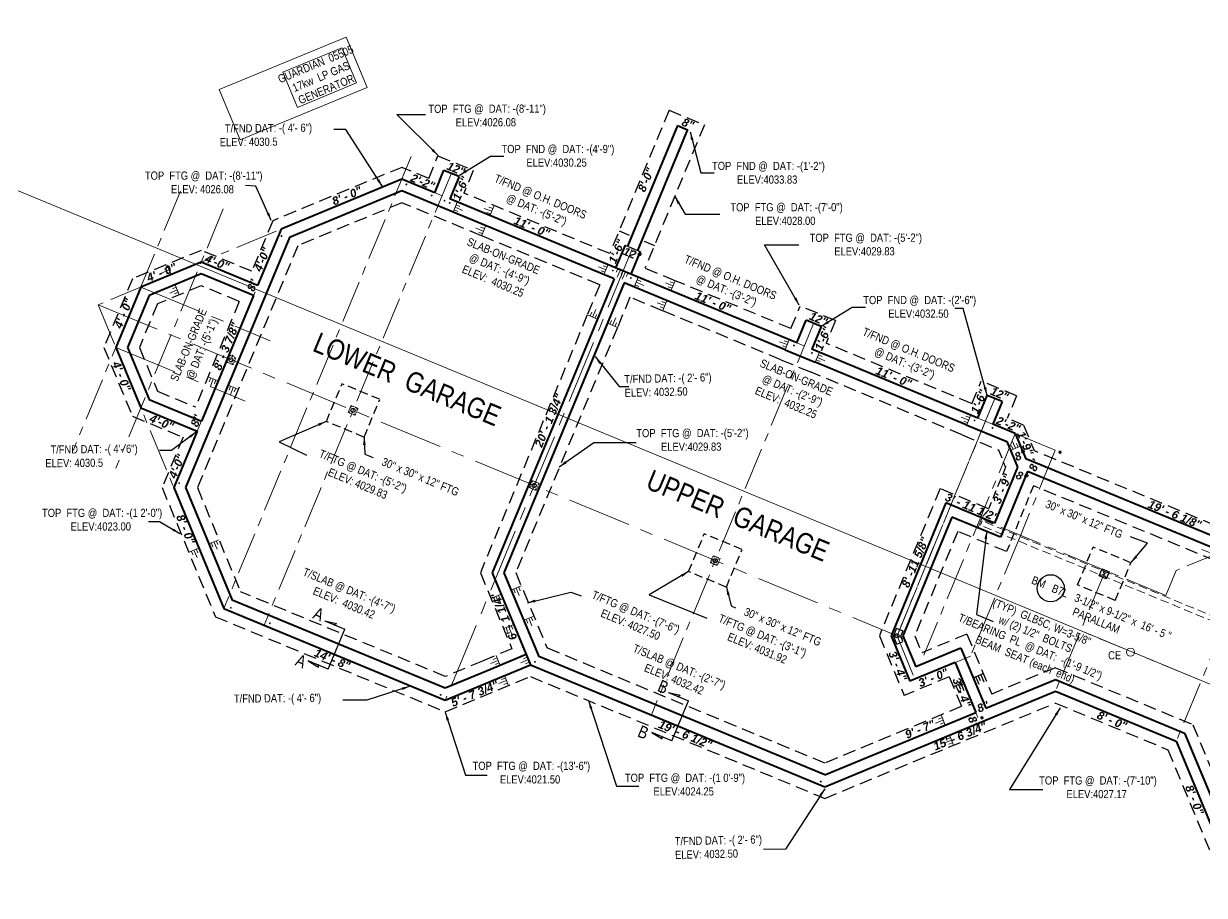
# Model space of a CAD drawing. Header units: inches. Extents: x 2775 to 14720, y 2918 to 7295.
# Drawn here: x 11836 to 12703, y 3776 to 4416 of the extents above; entities that cross this region are included whole.
import ezdxf

# ---------------------------------------------------------------- set-up
doc = ezdxf.new("R2010")
doc.units = ezdxf.units.IN
doc.header["$LTSCALE"] = 0.5
doc.header["$MEASUREMENT"] = 0
doc.header["$PDMODE"] = 1
doc.linetypes.add('CENTER', pattern=[2, 1.25, -0.25, 0.25, -0.25])
doc.linetypes.add('HIDDEN', pattern=[0.375, 0.25, -0.125])
doc.layers.get('Defpoints').update_dxf_attribs({"linetype": 'CONTINUOUS'})
for name, color, linetype, lineweight in [('BEAMS TEXT', 3, 'CONTINUOUS', 20), ('CONCRETE', 7, 'CONTINUOUS', 30), ('ELEC', 6, 'CONTINUOUS', 20), ('FLOOR BEAMS', 3, 'HIDDEN', 20), ('FOOTING', 7, 'HIDDEN', 30), ('FOOTING TEXT', 7, 'CONTINUOUS', 9), ('FOUNDATION', 7, 'CONTINUOUS', 40), ('FOUNDATION TEXT', 7, 'CONTINUOUS', 9), ('GRID', 1, 'CENTER', 20), ('LAYOUT', 6, 'CONTINUOUS', 9), ('WALL FRAMING', 7, 'CONTINUOUS', 30)]:
    doc.layers.add(name, color=color, linetype=linetype, lineweight=lineweight)
for name, color, linetype in [('ELECTRICAL', 1, 'CONTINUOUS'), ('FL FRAMING STEEL', 7, 'CONTINUOUS'), ('HVAC', 7, 'CONTINUOUS'), ('LLTEXT', 7, 'CONTINUOUS'), ('STEEL', 5, 'CONTINUOUS')]:
    doc.layers.add(name, color=color, linetype=linetype)
doc.styles.add('ARCHENT', font='technical.ttf', dxfattribs={"height": 2})
doc.styles.add('ARCHENTLTD', font='technical.ttf', dxfattribs={"height": 6})
doc.styles.add('BEI', font='romans.shx', dxfattribs={"width": 0.75})
doc.dimstyles.new('ARCHENT', dxfattribs={"dimtxt": 6, "dimasz": 6, "dimexe": 9, "dimexo": 3, "dimgap": 1, "dimtad": 0, "dimtoh": 1, "dimdec": 3, "dimzin": 0, "dimdsep": 46, "dimlunit": 4, "dimtxsty": 'ARCHENTLTD', "dimcen": 6, "dimaunit": 1, "dimadec": 0, "dimazin": 0, "dimtfac": 1, "dimtdec": 3, "dimtofl": 0, "dimtmove": 0, "dimatfit": 3, "dimfxl": 1, "dimfrac": 2, "dimtolj": 1, "dimtzin": 0, "dimarcsym": 0})
doc.dimstyles.new('ARCHENTLTD', dxfattribs={"dimtxt": 12, "dimasz": 6, "dimexe": 9, "dimexo": 3, "dimgap": 1, "dimtad": 0, "dimdec": 4, "dimzin": 1, "dimdsep": 46, "dimlunit": 4, "dimtxsty": 'ARCHENT', "dimcen": 6, "dimaunit": 1, "dimadec": 5, "dimazin": 0, "dimtfac": 1, "dimtdec": 4, "dimtofl": 0, "dimtmove": 0, "dimatfit": 3, "dimfxl": 1, "dimfrac": 2, "dimtolj": 1, "dimtzin": 0, "dimarcsym": 0})
doc.dimstyles.get("Standard").update_dxf_attribs({"dimscale": 50, "dimtxt": 0.18, "dimasz": 0.18, "dimexe": 0.18, "dimexo": 0.0625, "dimgap": 0.09, "dimtad": 0, "dimtoh": 1, "dimzin": 0, "dimdsep": 46, "dimtxsty": 'BEI', "dimcen": 0.09, "dimclrd": 256, "dimclre": 256, "dimclrt": 256, "dimadec": 1, "dimazin": 0, "dimtfac": 1, "dimtofl": 0, "dimtmove": 0, "dimatfit": 3, "dimfxl": 1, "dimtolj": 1, "dimtzin": 0, "dimlwd": -1, "dimlwe": -1, "dimarcsym": 0})

# ---------------------------------------------------------------- blocks, each defined once
blk = doc.blocks.new('*D34')
at = {"layer": 'Defpoints', "color": 0, "ltscale": 150, "transparency": 16777216}
for p in [(11336.37, 4496.83, -44590.32), (14529.7, 4138.22, -44590.32), (13445.87, 3646.64), (14529.7, 3176.79, -44590.32), (12016.73, 3096.26, -44590.32)]:
    blk.add_point(p, dxfattribs=at)
at = {"layer": 'LAYOUT', "ltscale": 150, "transparency": 16777216}
for start, end in [(9.28358, 15.90248), (344.15887, 350.77777)]:
    blk.add_arc((13368.56, 3656.77), 77.96, start, end, dxfattribs=at)
for points in [[(13442.13, 3677.64), (13444.96, 3678.63), (13440.58, 3686.63)], [(13444.98, 3635), (13442.15, 3635.98), (13440.61, 3626.99)]]:
    blk.add_solid(points, dxfattribs=at)
at = {"layer": 'LAYOUT', "color": 6, "ltscale": 150, "transparency": 16777216, "insert": (13446.53, 3656.82), "char_height": 6.25, "attachment_point": 5, "rotation": 270.03067, "style": 'BEI'}
blk.add_mtext('\\A1;45.0°', dxfattribs=at)
blk = doc.blocks.new('*D35')
at = {"layer": 'Defpoints', "color": 0, "ltscale": 150, "transparency": 16777216}
for p in [(13368.61, 4764.11, -44590.32), (14529.96, 4138.32, -44590.32), (13423.73, 3711.84), (12016.99, 3096.37, -44590.32), (13368.91, 2918.09, -44590.32)]:
    blk.add_point(p, dxfattribs=at)
at = {"layer": 'LAYOUT', "ltscale": 150, "transparency": 16777216}
for start, end in [(65.46387, 83.37048), (29.15928, 47.06589)]:
    blk.add_arc((13368.79, 3656.87), 77.72, start, end, dxfattribs=at)
for points in [[(13377.68, 3732.57), (13377.85, 3735.56), (13368.78, 3734.58)], [(13438.01, 3695.39), (13435.31, 3694.08), (13440.58, 3686.63)]]:
    blk.add_solid(points, dxfattribs=at)
at = {"layer": 'LAYOUT', "color": 6, "lineweight": 9, "ltscale": 150, "transparency": 16777216, "insert": (13411.95, 3721.5), "char_height": 6.25, "attachment_point": 5, "rotation": 326.26488, "style": 'BEI'}
blk.add_mtext('\\A1;67.5°', dxfattribs=at)
blk = doc.blocks.new('*D36')
at = {"layer": 'Defpoints', "color": 0, "ltscale": 150, "transparency": 16777216}
for p in [(13368.23, 4764.11, -44590.32), (12207.01, 4138.09, -44590.32), (13338.54, 3728.67), (14720.19, 3096.64, -44590.32), (13368.3, 2918.09, -44590.32)]:
    blk.add_point(p, dxfattribs=at)
at = {"layer": 'LAYOUT', "ltscale": 150, "transparency": 16777216}
for start, end in [(96.64098, 114.54758), (132.94557, 150.85217)]:
    blk.add_arc((13368.28, 3656.87), 77.72, start, end, dxfattribs=at)
for points in [[(13359.2, 3735.56), (13359.37, 3732.57), (13368.27, 3734.58)], [(13301.75, 3694.07), (13299.05, 3695.37), (13296.48, 3686.62)]]:
    blk.add_solid(points, dxfattribs=at)
at = {"layer": 'LAYOUT', "color": 6, "lineweight": 9, "ltscale": 150, "transparency": 16777216, "insert": (13325.1, 3721.49), "char_height": 6.25, "attachment_point": 5, "rotation": 33.74658, "style": 'BEI'}
blk.add_mtext('\\A1;67.5°', dxfattribs=at)

msp = doc.modelspace()

# ---------------------------------------------------------------- hatches: boundary and pattern name
at = {"layer": 'STEEL', "linetype": 'Continuous', "lineweight": 20, "ltscale": 15}
h = msp.add_hatch(color=256, dxfattribs=at)
h.paths.add_polyline_path([(11986.44, 4171.824, 0.0846478), (11986.412, 4171.701), (11987.066, 4171.431, 0.0846478), (11987.133, 4171.537, 1)])
h.paths.add_polyline_path([(11987.066, 4171.431), (11986.412, 4171.701, 0.3013559), (11986.622, 4171.344), (11986.665, 4171.326, 0.3013559)])
h = msp.add_hatch(color=256, dxfattribs=at)
h.paths.add_polyline_path([(11984.91, 4168.13, -0.0846478), (11984.977, 4168.237), (11985.631, 4167.966, -0.0846478), (11985.603, 4167.843, -1)])
h.paths.add_polyline_path([(11985.631, 4167.966), (11984.977, 4168.237, -0.3013559), (11985.378, 4168.341), (11985.421, 4168.323, -0.3013559)])
h = msp.add_hatch(color=256, dxfattribs=at)
h.paths.add_polyline_path([(11989.274, 4166.322, 0.0846478), (11989.302, 4166.445), (11988.649, 4166.716, 0.0846478), (11988.581, 4166.609, 1)])
h.paths.add_polyline_path([(11988.649, 4166.716), (11989.302, 4166.445, 0.3013559), (11989.093, 4166.803), (11989.05, 4166.821, 0.3013559)])
h = msp.add_hatch(color=256, dxfattribs=at)
h.paths.add_polyline_path([(11990.805, 4170.017, -0.0846478), (11990.737, 4169.91), (11990.084, 4170.181, -0.0846478), (11990.112, 4170.304, -1)])
h.paths.add_polyline_path([(11990.084, 4170.181), (11990.737, 4169.91, -0.3013559), (11990.336, 4169.805), (11990.293, 4169.823, -0.3013559)])
h = msp.add_hatch(color=256, dxfattribs=at)
h.paths.add_polyline_path([(12074.575, 4130.941, -0.0846478), (12074.642, 4131.048), (12075.296, 4130.777, -0.0846478), (12075.268, 4130.654, -1)])
h.paths.add_polyline_path([(12075.296, 4130.777), (12074.642, 4131.048, -0.3013559), (12075.044, 4131.153), (12075.087, 4131.135, -0.3013559)])
h = msp.add_hatch(color=256, dxfattribs=at)
h.paths.add_polyline_path([(12076.106, 4134.636, 0.0846478), (12076.078, 4134.513), (12076.731, 4134.242, 0.0846478), (12076.798, 4134.349, 1)])
h.paths.add_polyline_path([(12076.731, 4134.242), (12076.078, 4134.513, 0.3013559), (12076.287, 4134.155), (12076.33, 4134.137, 0.3013559)])
h = msp.add_hatch(color=256, dxfattribs=at)
h.paths.add_polyline_path([(12078.939, 4129.134, 0.0846478), (12078.967, 4129.257), (12078.314, 4129.527, 0.0846478), (12078.247, 4129.421, 1)])
h.paths.add_polyline_path([(12078.314, 4129.527), (12078.967, 4129.257, 0.3013559), (12078.758, 4129.614), (12078.715, 4129.632, 0.3013559)])
h = msp.add_hatch(color=256, dxfattribs=at)
h.paths.add_polyline_path([(12080.47, 4132.828, -0.0846478), (12080.402, 4132.721), (12079.749, 4132.992, -0.0846478), (12079.777, 4133.115, -1)])
h.paths.add_polyline_path([(12079.749, 4132.992), (12080.402, 4132.721, -0.3013559), (12080.001, 4132.617), (12079.958, 4132.635, -0.3013559)])
h = msp.add_hatch(color=256, dxfattribs=at)
h.paths.add_polyline_path([(12207.575, 4075.799, -0.0846478), (12207.642, 4075.905), (12208.296, 4075.634, -0.0846478), (12208.268, 4075.512, -1)])
h.paths.add_polyline_path([(12208.296, 4075.634), (12207.642, 4075.905, -0.3013559), (12208.043, 4076.01), (12208.086, 4075.992, -0.3013559)])
h = msp.add_hatch(color=256, dxfattribs=at)
h.paths.add_polyline_path([(12209.105, 4079.493, 0.0846478), (12209.077, 4079.37), (12209.731, 4079.099, 0.0846478), (12209.798, 4079.206, 1)])
h.paths.add_polyline_path([(12209.731, 4079.099), (12209.077, 4079.37, 0.3013559), (12209.287, 4079.012), (12209.33, 4078.995, 0.3013559)])
h = msp.add_hatch(color=256, dxfattribs=at)
h.paths.add_polyline_path([(12213.469, 4077.685, -0.0846478), (12213.402, 4077.578), (12212.748, 4077.849, -0.0846478), (12212.776, 4077.972, -1)])
h.paths.add_polyline_path([(12212.748, 4077.849), (12213.402, 4077.578, -0.3013559), (12213.001, 4077.474), (12212.958, 4077.492, -0.3013559)])
h = msp.add_hatch(color=256, dxfattribs=at)
h.paths.add_polyline_path([(12211.939, 4073.991, 0.0846478), (12211.967, 4074.114), (12211.313, 4074.385, 0.0846478), (12211.246, 4074.278, 1)])
h.paths.add_polyline_path([(12211.313, 4074.385), (12211.967, 4074.114, 0.3013559), (12211.757, 4074.471), (12211.714, 4074.489, 0.3013559)])
h = msp.add_hatch(color=256, dxfattribs=at)
h.paths.add_polyline_path([(12342.114, 4024.308, 0.0846478), (12342.086, 4024.185), (12342.74, 4023.914, 0.0846478), (12342.807, 4024.021, 1)])
h.paths.add_polyline_path([(12342.74, 4023.914), (12342.086, 4024.185, 0.3013559), (12342.296, 4023.828), (12342.339, 4023.81, 0.3013559)])
h = msp.add_hatch(color=256, dxfattribs=at)
h.paths.add_polyline_path([(12340.584, 4020.614, -0.0846478), (12340.651, 4020.721), (12341.305, 4020.45, -0.0846478), (12341.277, 4020.327, -1)])
h.paths.add_polyline_path([(12341.305, 4020.45), (12340.651, 4020.721, -0.3013559), (12341.052, 4020.825), (12341.095, 4020.807, -0.3013559)])
h = msp.add_hatch(color=256, dxfattribs=at)
h.paths.add_polyline_path([(12344.948, 4018.806, 0.0846478), (12344.976, 4018.929), (12344.322, 4019.2, 0.0846478), (12344.255, 4019.093, 1)])
h.paths.add_polyline_path([(12344.322, 4019.2), (12344.976, 4018.929, 0.3013559), (12344.767, 4019.287), (12344.723, 4019.305, 0.3013559)])
h = msp.add_hatch(color=256, dxfattribs=at)
h.paths.add_polyline_path([(12346.478, 4022.5, -0.0846478), (12346.411, 4022.394), (12345.758, 4022.665, -0.0846478), (12345.785, 4022.787, -1)])
h.paths.add_polyline_path([(12345.758, 4022.665), (12346.411, 4022.394, -0.3013559), (12346.01, 4022.289), (12345.967, 4022.307, -0.3013559)])
at = {"layer": 'WALL FRAMING', "lineweight": 9, "ltscale": 150}
for points in [[(12117.002, 4297.945, 1), (12116.377, 4297.945, 1)], [(12135.576, 4289.818, 1), (12134.951, 4289.818, 1)], [(12144.94, 4285.994, 1), (12144.315, 4285.994, 1)], [(12148.791, 4284.34, 1), (12148.166, 4284.34, 1)], [(12025.323, 4259.999, 1), (12024.698, 4259.999, 1)], [(12268.596, 4234.684, 1), (12267.971, 4234.684, 1)], [(12281.818, 4229.199, 1), (12281.193, 4229.199, 1)], [(11988.922, 4171.899, 1), (11989.155, 4172.479, 1)], [(12401.631, 4179.538, 1), (12401.006, 4179.538, 1)], [(12414.846, 4174.061, 1), (12414.221, 4174.061, 1)], [(12534.294, 4124.494, 1), (12533.669, 4124.494, 1)], [(12547.509, 4119.016, 1), (12546.884, 4119.016, 1)], [(12597.091, 4101.185, 1), (12596.466, 4101.185, 1)], [(11950.092, 4078.487, 1), (11949.467, 4078.487, 1)], [(11988.046, 3986.812, 1), (11987.421, 3986.812, 1)], [(12016.671, 3975.463, 1), (12016.046, 3975.463, 1)], [(12211.411, 3947.132, 1), (12210.786, 3947.132, 1)], [(12142.151, 3922.935, 1), (12141.526, 3922.935, 1)], [(12539.343, 3906.371, 1), (12539.585, 3905.795, 1)], [(12421.275, 3859.14, 1), (12420.65, 3859.14, 1)], [(12421.275, 3859.14, 1), (12420.65, 3859.14, 1)], [(12421.307, 3859.185, 1), (12420.682, 3859.185, 1)], [(12421.307, 3859.14, 1), (12420.682, 3859.14, 1)]]:
    msp.add_hatch(color=256, dxfattribs=at).paths.add_polyline_path(points)

# ---------------------------------------------------------------- linework, layer by layer
at = {"layer": 'BEAMS TEXT', "linetype": 'Continuous', "lineweight": 30, "ltscale": 75}
msp.add_circle((12589.918, 4001.181), 10, dxfattribs=at)
at = {"layer": 'CONCRETE', "ltscale": 1.5}
msp.add_line((12277.26, 4253.304), (12288.345, 4248.71), dxfattribs=at)
at = {"layer": 'ELEC', "color": 3, "linetype": 'Continuous', "ltscale": 7.5}
msp.add_circle((12648.513, 3954.224), 3, dxfattribs=at)
at = {"layer": 'FLOOR BEAMS', "ltscale": 50}
for p, q in [((12539.601, 4050.744), (12538.248, 4047.493)), ((12721.052, 3975.765), (12539.601, 4050.744)), ((12719.705, 3972.512), (12538.248, 4047.493))]:
    msp.add_line(p, q, dxfattribs=at)
at = {"layer": 'FOOTING', "ltscale": 75}
for p, q in [((12309.691, 4352.44), (12266.046, 4247.144)), ((12335.569, 4341.746), (12291.909, 4236.414)), ((12133.106, 4302.297), (12139.856, 4318.916)), ((12139.899, 4318.934), (12165.789, 4308.293)), ((12113.35, 4310.493), (12018.505, 4271.236)), ((12133.106, 4302.297), (12113.352, 4310.492)), ((12165.774, 4308.231), (12158.93, 4291.583)), ((12113.345, 4284.517), (12036.866, 4252.862)), ((12171.915, 4260.239), (12113.343, 4284.517)), ((12266.046, 4247.144), (12158.93, 4291.583)), ((12018.503, 4271.235), (12003.119, 4234.123)), ((12258.724, 4224.256), (12171.915, 4260.239)), ((12272.901, 4263.744), (12280.322, 4260.694)), ((11965.963, 4249.513), (11915.496, 4228.609)), ((12036.868, 4252.863), (11963.197, 4075.141)), ((12003.119, 4234.123), (11965.965, 4249.513)), ((12291.421, 4256.131), (12298.799, 4253.098)), ((12314.077, 4227.217), (12291.909, 4236.414)), ((11915.494, 4228.607), (11894.59, 4178.14)), ((11965.965, 4223.536), (11933.862, 4210.239)), ((11993.929, 4211.952), (11965.963, 4223.536)), ((12258.724, 4224.256), (12249.536, 4202.09)), ((12399.056, 4191.962), (12314.077, 4227.217)), ((12280.895, 4215.067), (12271.705, 4192.896)), ((12304.909, 4205.113), (12280.895, 4215.067)), ((11933.864, 4210.241), (11920.567, 4178.138)), ((11993.929, 4211.952), (11961.808, 4134.464)), ((12399.056, 4191.962), (12405.957, 4208.611)), ((12431.813, 4197.859), (12405.951, 4208.589)), ((12249.536, 4202.09), (12171.019, 4012.664)), ((12391.75, 4169.117), (12304.909, 4205.113)), ((12431.813, 4197.864), (12424.919, 4181.232)), ((12271.705, 4192.896), (12197.006, 4012.679)), ((12531.674, 4136.942), (12424.919, 4181.232)), ((11894.59, 4178.138), (11915.495, 4127.67)), ((11920.567, 4178.14), (11933.864, 4146.038)), ((12391.75, 4169.117), (12413.924, 4159.926)), ((12524.778, 4113.977), (12413.924, 4159.926)), ((11933.862, 4146.039), (11961.808, 4134.464)), ((12532.079, 4136.774), (12538.831, 4153.396)), ((12564.829, 4142.674), (12538.909, 4153.428)), ((12564.815, 4142.709), (12557.962, 4126.036)), ((11915.496, 4127.67), (11952.617, 4112.293)), ((12569.987, 4121.047), (12557.962, 4126.036)), ((12569.987, 4121.047), (12577.727, 4102.341)), ((11952.617, 4112.293), (11937.22, 4075.151)), ((12524.777, 4113.977), (12551.528, 4102.885)), ((12788.791, 4015.187), (12577.727, 4102.341)), ((12788.808, 3989.214), (12577.217, 4076.586)), ((11937.22, 4075.148), (11976.478, 3980.306)), ((11963.197, 4075.144), (11994.849, 3998.676)), ((12508.609, 4074.406), (12464.059, 3966.256)), ((12544.297, 4059.609), (12508.609, 4074.406)), ((12521.638, 4043.022), (12490.029, 3966.29)), ((12557.487, 4028.158), (12521.638, 4043.022)), ((12171.019, 4012.664), (12194.233, 3956.766)), ((12197.006, 4012.679), (12220.055, 3957.295)), ((12145.205, 3936.354), (11994.848, 3998.677)), ((11976.48, 3980.304), (12145.197, 3910.377)), ((12464.059, 3966.257), (12482.215, 3922.512)), ((12490.029, 3966.29), (12495.189, 3953.86)), ((12528.345, 3967.59), (12495.189, 3953.86)), ((12528.348, 3967.589), (12546.589, 3923.503)), ((12194.233, 3956.766), (12172.574, 3947.752)), ((12423.992, 3872.757), (12220.055, 3957.295)), ((12172.574, 3947.752), (12145.186, 3936.354)), ((12532.99, 3935.283), (12540.322, 3938.486)), ((12538.516, 3937.629), (12540.864, 3932.408)), ((12593.372, 3942.868), (12546.589, 3923.503)), ((12593.372, 3942.868), (12694.384, 3900.981)), ((12145.215, 3910.377), (12207.775, 3936.407)), ((12207.757, 3936.407), (12423.985, 3846.78)), ((12515.37, 3936.241), (12482.215, 3922.512)), ((12515.363, 3936.244), (12524.52, 3914.086)), ((12518.387, 3928.91), (12525.719, 3932.112)), ((12520.265, 3929.615), (12522.572, 3924.376)), ((12522.096, 3930.421), (12523.596, 3927.013)), ((12523.926, 3931.227), (12526.233, 3925.989)), ((12534.868, 3935.988), (12537.216, 3930.768)), ((12536.692, 3936.808), (12538.219, 3933.412)), ((12423.985, 3846.78), (12593.402, 3916.874)), ((12524.175, 3914.225), (12423.992, 3872.757)), ((12593.402, 3916.874), (12676.017, 3882.616)), ((12694.384, 3900.981), (12731.111, 3812.381)), ((12676.017, 3882.616), (12712.746, 3794.01))]:
    msp.add_line(p, q, dxfattribs=at)
at = {"layer": 'FOOTING', "lineweight": 9, "ltscale": 75}
for p, q in [((12151.675, 4279.297), (12154.423, 4278.093)), ((12152.477, 4281.129), (12157.973, 4278.721)), ((12153.28, 4282.961), (12156.028, 4281.757)), ((12179.391, 4278.268), (12173.765, 4280.352)), ((12178.697, 4276.392), (12175.883, 4277.434)), ((12180.086, 4280.143), (12177.273, 4281.185)), ((12180.924, 4281.962), (12177.858, 4274.573)), ((12174.856, 4267.329), (12171.791, 4259.94)), ((12173.324, 4263.634), (12167.697, 4265.718)), ((12172.629, 4261.759), (12169.816, 4262.801)), ((12174.018, 4265.51), (12171.205, 4266.552)), ((11942.326, 4235.216), (11936.874, 4232.711)), ((11941.491, 4237.034), (11938.765, 4235.781)), ((11943.161, 4233.399), (11940.435, 4232.146)), ((11940.797, 4238.913), (11943.855, 4231.52)), ((12263.296, 4235.293), (12257.67, 4237.377)), ((12262.601, 4233.418), (12259.788, 4234.46)), ((12263.991, 4237.168), (12261.178, 4238.211)), ((12272.133, 4236.088), (12270.879, 4233.363)), ((12273.95, 4235.252), (12271.442, 4229.801)), ((12275.767, 4234.416), (12274.513, 4231.691)), ((12277.645, 4233.713), (12275.137, 4228.262)), ((12279.462, 4232.877), (12278.208, 4230.152)), ((11946.854, 4224.274), (11949.912, 4216.882)), ((12284.742, 4224.258), (12287.49, 4223.054)), ((12285.544, 4226.09), (12291.04, 4223.683)), ((12286.347, 4227.922), (12289.095, 4226.718)), ((12312.547, 4223.531), (12306.921, 4225.615)), ((12313.242, 4225.406), (12310.429, 4226.448)), ((12314.08, 4227.225), (12311.014, 4219.836)), ((11948.383, 4220.578), (11942.931, 4218.073)), ((11947.548, 4222.395), (11944.822, 4221.143)), ((11949.218, 4218.761), (11946.492, 4217.508)), ((12311.852, 4221.655), (12309.039, 4222.697)), ((12306.479, 4208.897), (12300.853, 4210.981)), ((12305.785, 4207.022), (12302.971, 4208.064)), ((12307.174, 4210.773), (12304.361, 4211.815)), ((12308.012, 4212.592), (12304.947, 4205.203)), ((12249.682, 4202.029), (12257.072, 4198.963)), ((12251.56, 4201.333), (12252.816, 4204.058)), ((12253.377, 4200.496), (12255.888, 4205.946)), ((12255.193, 4199.659), (12256.449, 4202.384)), ((12266.192, 4195.26), (12267.447, 4197.984)), ((12268.008, 4194.423), (12270.519, 4199.872)), ((12264.313, 4195.956), (12271.703, 4192.89)), ((12269.825, 4193.586), (12271.08, 4196.31)), ((12396.344, 4180.203), (12390.718, 4182.287)), ((12397.039, 4182.078), (12394.226, 4183.12)), ((12395.649, 4178.327), (12392.836, 4179.37)), ((12419.335, 4172.681), (12422.083, 4171.477)), ((12417.73, 4169.017), (12420.478, 4167.813)), ((12418.533, 4170.849), (12424.028, 4168.442)), ((11971.138, 4156.576), (11978.527, 4153.511)), ((11972.957, 4155.738), (11971.915, 4152.925)), ((11974.833, 4155.044), (11972.749, 4149.417)), ((11976.708, 4154.349), (11975.666, 4151.536)), ((11985.772, 4150.509), (11993.161, 4147.443)), ((11987.591, 4149.671), (11986.549, 4146.857)), ((11989.466, 4148.976), (11987.382, 4143.349)), ((11991.342, 4148.281), (11990.3, 4145.468)), ((12529.72, 4124.761), (12524.094, 4126.845)), ((12529.025, 4122.885), (12526.212, 4123.927)), ((12530.415, 4126.636), (12527.602, 4127.678)), ((12562.3, 4103.242), (12561.048, 4105.968)), ((12564.118, 4104.077), (12561.613, 4109.529)), ((12565.935, 4104.912), (12564.683, 4107.638)), ((11971.486, 4033.786), (11978.879, 4036.844)), ((11973.365, 4034.48), (11974.618, 4031.754)), ((11975.183, 4035.315), (11977.688, 4029.863)), ((11977, 4036.15), (11978.253, 4033.424)), ((11956.848, 4027.729), (11964.241, 4030.787)), ((11958.727, 4028.423), (11959.98, 4025.697)), ((11960.545, 4029.258), (11963.049, 4023.806)), ((11962.362, 4030.093), (11963.615, 4027.367)), ((12706.425, 4027.56), (12700.799, 4029.644)), ((12201.077, 4002.903), (12193.686, 3999.843)), ((12195.528, 4000.621), (12196.655, 3997.841)), ((12197.382, 4001.373), (12199.636, 3995.812)), ((12199.235, 4002.124), (12200.362, 3999.344)), ((12186.278, 3996.78), (12178.886, 3993.72)), ((12180.729, 3994.498), (12181.856, 3991.718)), ((12182.582, 3995.25), (12184.836, 3989.689)), ((12184.436, 3996.001), (12185.563, 3993.221)), ((12210.282, 3980.738), (12202.89, 3977.678)), ((12195.483, 3974.615), (12188.091, 3971.555)), ((12189.933, 3972.334), (12191.06, 3969.553)), ((12191.787, 3973.085), (12194.041, 3967.524)), ((12193.64, 3973.836), (12194.767, 3971.056)), ((12204.733, 3978.457), (12205.86, 3975.676)), ((12206.586, 3979.208), (12208.84, 3973.648)), ((12208.44, 3979.959), (12209.567, 3977.179)), ((12184.061, 3948.218), (12178.501, 3945.964)), ((12183.31, 3950.072), (12180.53, 3948.945)), ((12184.813, 3946.365), (12182.033, 3945.238)), ((12185.591, 3944.523), (12182.532, 3951.914)), ((12206.217, 3948.756), (12200.656, 3946.501)), ((12205.465, 3950.609), (12202.685, 3949.482)), ((12206.968, 3946.902), (12204.188, 3945.775)), ((12190.184, 3933.419), (12184.624, 3931.165)), ((12189.433, 3935.273), (12186.653, 3934.146)), ((12190.936, 3931.566), (12188.156, 3930.439)), ((12191.714, 3929.723), (12188.655, 3937.115)), ((12510.917, 3904.409), (12505.356, 3902.154)), ((12510.165, 3906.262), (12507.385, 3905.135)), ((12512.446, 3900.713), (12509.387, 3908.104)), ((12511.668, 3902.555), (12508.888, 3901.428)), ((12517.04, 3889.609), (12511.479, 3887.355)), ((12516.288, 3891.463), (12513.508, 3890.336)), ((12517.791, 3887.756), (12515.011, 3886.629)), ((12518.569, 3885.913), (12515.51, 3893.305))]:
    msp.add_line(p, q, dxfattribs=at)
at = {"layer": 'FOOTING', "ltscale": 50}
for p, q in [((12057.943, 4123.762), (12069.423, 4151.478)), ((12097.025, 4140.046), (12069.308, 4151.526)), ((12085.659, 4112.282), (12097.14, 4139.998)), ((12085.544, 4112.329), (12057.828, 4123.81)), ((12551.528, 4102.885), (12556.779, 4090.197)), ((12556.779, 4090.197), (12544.277, 4059.56)), ((12577.217, 4076.586), (12557.525, 4028.143)), ((12324.002, 4013.493), (12335.483, 4041.209)), ((12363.084, 4029.776), (12335.368, 4041.257)), ((12351.718, 4002.012), (12363.199, 4029.729)), ((12609.633, 4003.717), (12621.113, 4031.434)), ((12648.83, 4019.953), (12621.113, 4031.434)), ((12637.349, 3992.237), (12648.83, 4019.953)), ((12351.603, 4002.06), (12323.887, 4013.54)), ((12637.349, 3992.237), (12609.633, 4003.717))]:
    msp.add_line(p, q, dxfattribs=at)
at = {"layer": 'FOOTING TEXT', "linetype": 'Continuous', "lineweight": 30, "ltscale": 25}
for p, q in [((12056.768, 3977.362), (12071.553, 3971.24)), ((12056.768, 3977.362), (12065.245, 3975.233)), ((12065.245, 3975.233), (12063.539, 3973.803)), ((12059.311, 3941.671), (12071.553, 3971.24)), ((12059.311, 3941.671), (12044.525, 3947.793)), ((12044.526, 3947.778), (12052.031, 3943.298)), ((12052.031, 3943.298), (12051.834, 3945.515)), ((12309.179, 3924.7), (12323.965, 3918.579)), ((12309.179, 3924.7), (12317.657, 3922.571)), ((12317.657, 3922.571), (12315.951, 3921.142)), ((12311.723, 3889.01), (12323.965, 3918.579)), ((12311.723, 3889.01), (12296.937, 3895.131)), ((12296.938, 3895.117), (12304.443, 3890.637)), ((12304.443, 3890.637), (12304.246, 3892.853))]:
    msp.add_line(p, q, dxfattribs=at)
at = {"layer": 'FOUNDATION', "linetype": 'HIDDEN', "lineweight": 30, "ltscale": 75}
msp.add_line((12309.669, 4352.386), (12335.566, 4341.74), dxfattribs=at)
at = {"layer": 'FOUNDATION', "ltscale": 50}
for p, q in [((12315.868, 4341.226), (12279.109, 4252.544)), ((12137.484, 4291.819), (12113.346, 4301.834)), ((12270.372, 4236.688), (12148.499, 4287.25)), ((12277.26, 4253.304), (12270.372, 4236.688)), ((12403.382, 4181.506), (12270.372, 4236.689)), ((12269.178, 4228.583), (12179.68, 4012.667)), ((12421.358, 4193.535), (12410.274, 4198.134)), ((12536.459, 4126.297), (12414.468, 4176.911)), ((12554.374, 4138.351), (12543.232, 4142.973)), ((12563.861, 4114.927), (12547.531, 4121.702)), ((12565.489, 4090.106), (12548.644, 4049.146)), ((12572.857, 4087.043), (12552.974, 4038.69)), ((12512.954, 4063.949), (12472.716, 3966.267)), ((12517.298, 4053.49), (12481.373, 3966.279)), ((12472.716, 3966.268), (12486.54, 3932.961)), ((12481.373, 3966.28), (12490.865, 3943.411)), ((12524.015, 3957.138), (12490.865, 3943.411)), ((12519.701, 3946.693), (12486.54, 3932.961))]:
    msp.add_line(p, q, dxfattribs=at)
at = {"layer": 'FOUNDATION', "ltscale": 75}
for p, q in [((12323.269, 4338.19), (12286.512, 4249.512)), ((12113.348, 4301.835), (12024.625, 4265.111)), ((12113.346, 4293.176), (12030.746, 4258.987)), ((12150.932, 4277.596), (12113.346, 4293.176)), ((12269.178, 4228.583), (12150.932, 4277.596)), ((12030.746, 4258.987), (11954.538, 4075.145)), ((12024.625, 4265.111), (12007.447, 4223.671)), ((12288.358, 4248.741), (12281.456, 4232.09)), ((12276.568, 4225.52), (12188.343, 4012.673)), ((12394.814, 4176.507), (12276.568, 4225.52)), ((12004.383, 4216.281), (11966.135, 4124.012)), ((12394.814, 4176.507), (12416.987, 4167.316)), ((12527.841, 4121.367), (12416.987, 4167.316)), ((12527.841, 4121.367), (12557.653, 4109.006)), ((11963.072, 4116.622), (11945.879, 4075.147)), ((12563.861, 4114.927), (12571.604, 4096.216)), ((12557.653, 4109.006), (12565.482, 4090.087)), ((12788.797, 4006.529), (12571.623, 4096.207)), ((12788.802, 3997.871), (12572.856, 4087.042)), ((11945.879, 4075.147), (11982.603, 3986.426)), ((11954.538, 4075.145), (11988.724, 3992.555)), ((12548.62, 4049.156), (12512.952, 4063.945)), ((12552.944, 4038.703), (12517.295, 4053.484)), ((12179.68, 4012.667), (12204.687, 3952.451)), ((12188.343, 4012.673), (12213.942, 3951.163)), ((12145.202, 3927.695), (11988.724, 3992.555)), ((11982.603, 3986.426), (12145.2, 3919.036)), ((12524.015, 3957.138), (12542.275, 3913.006)), ((12204.687, 3952.451), (12175.648, 3940.366)), ((12424.118, 3864.045), (12213.942, 3951.163)), ((12145.2, 3919.036), (12207.752, 3945.07)), ((12175.648, 3940.366), (12145.202, 3927.695)), ((12207.758, 3945.072), (12424.119, 3855.386)), ((12542.275, 3913.006), (12593.406, 3934.193)), ((12593.406, 3934.193), (12688.262, 3894.86)), ((12424.119, 3855.386), (12593.405, 3925.533)), ((12593.405, 3925.533), (12682.107, 3888.819)), ((12424.118, 3864.045), (12534.887, 3909.945)), ((12688.262, 3894.86), (12724.989, 3806.258)), ((12682.107, 3888.819), (12718.868, 3800.133))]:
    msp.add_line(p, q, dxfattribs=at)
at = {"layer": 'FOUNDATION', "ltscale": 1.5}
for p, q in [((12315.852, 4341.188), (12323.254, 4338.151)), ((12137.484, 4291.818), (12144.257, 4308.493)), ((12144.257, 4308.493), (12155.348, 4303.935)), ((12155.333, 4303.873), (12148.499, 4287.25)), ((12403.382, 4181.506), (12410.284, 4198.157)), ((12421.359, 4193.537), (12414.466, 4176.907)), ((12536.458, 4126.296), (12543.232, 4142.973)), ((12554.374, 4138.351), (12547.531, 4121.702)), ((12204.687, 3952.451), (12207.758, 3945.072))]:
    msp.add_line(p, q, dxfattribs=at)
at = {"layer": 'FOUNDATION', "lineweight": 9, "ltscale": 75}
msp.add_line((12153.995, 4284.987), (12150.932, 4277.596), dxfattribs=at)
at = {"layer": 'FOUNDATION', "ltscale": 25}
for p, q in [((11965.964, 4240.854), (11921.618, 4222.485)), ((12007.447, 4223.671), (11965.964, 4240.854)), ((11965.964, 4232.195), (11927.74, 4216.362)), ((12004.383, 4216.281), (11965.964, 4232.195)), ((11921.618, 4222.485), (11903.249, 4178.139)), ((11927.74, 4216.362), (11911.908, 4178.139)), ((11903.249, 4178.139), (11921.618, 4133.793)), ((11911.908, 4178.139), (11927.74, 4139.916)), ((11927.74, 4139.916), (11966.135, 4124.012)), ((11921.618, 4133.793), (11963.072, 4116.622)), ((12519.701, 3946.693), (12534.887, 3909.945))]:
    msp.add_line(p, q, dxfattribs=at)
at = {"layer": 'FOUNDATION', "lineweight": 20, "ltscale": 75}
for p, q in [((12264.849, 4239.037), (12261.786, 4231.647)), ((12287.023, 4229.847), (12283.959, 4222.456)), ((12397.877, 4183.898), (12394.814, 4176.507)), ((12420.05, 4174.707), (12416.987, 4167.316)), ((12531.309, 4128.59), (12528.245, 4121.2)), ((12567.732, 4105.572), (12560.347, 4102.496))]:
    msp.add_line(p, q, dxfattribs=at)
at = {"layer": 'FOUNDATION', "color": 7, "lineweight": 9, "ltscale": 75}
for p, q in [((12536.612, 4046.087), (12539.278, 4052.559)), ((12545.715, 4049.873), (12539.278, 4052.559)), ((12543.049, 4043.401), (12536.612, 4046.087))]:
    msp.add_line(p, q, dxfattribs=at)
at = {"layer": 'FOUNDATION', "lineweight": 50, "ltscale": 1.5}
for centre in [(12596.778, 4101.185), (12539.464, 3906.083)]:
    msp.add_circle(centre, 0.5, dxfattribs=at)
at = {"layer": 'GRID', "linetype": 'CENTER', "lineweight": 20, "ltscale": 50}
for p, q in [((12120.239, 4318.463), (11982.612, 3986.43)), ((12149.802, 4306.214), (12012.173, 3974.177)), ((11950.855, 4292.992), (11871.876, 4102.45)), ((11982.218, 4279.994), (11903.238, 4089.451)), ((12024.676, 4265.133), (11945.903, 4075.09)), ((12275.936, 4234.441), (12273.83, 4229.36)), ((12415.816, 4195.835), (12296.608, 3908.239)), ((12567.908, 4040.436), (12530.989, 3951.368))]:
    msp.add_line(p, q, dxfattribs=at)
at = {"layer": 'GRID', "ltscale": 50}
for p, q in [((12113.349, 4301.836), (11890.268, 4209.499)), ((12593.287, 4102.719), (12113.348, 4301.835)), ((12298.107, 4225.253), (12287.021, 4229.849)), ((12309.194, 4220.658), (12298.107, 4225.253)), ((11890.268, 4209.499), (11982.604, 3986.427)), ((12593.287, 4102.719), (12563.861, 4114.927)), ((12674.481, 3995.888), (12538.081, 4052.345)), ((12719.067, 4029.562), (12682.096, 4014.259)), ((12630.14, 4014.255), (12593.405, 3925.533)), ((12682.096, 4014.259), (12674.481, 3995.888)), ((12145.201, 3919.037), (11982.6, 3986.435)), ((12718.838, 3977.529), (12682.107, 3888.819)), ((12477.032, 3966.303), (12490.236, 3934.492)), ((12700.536, 3933.328), (12611.835, 3970.057)), ((12530.989, 3951.368), (12489.95, 3934.372)), ((12519.683, 3946.685), (12537.946, 3902.553)), ((12207.763, 3945.074), (12145.201, 3919.037)), ((12424.119, 3855.386), (12207.752, 3945.07)), ((12593.42, 3925.54), (12424.119, 3855.386)), ((12682.107, 3888.819), (12593.405, 3925.533)), ((12682.107, 3888.819), (12718.868, 3800.135))]:
    msp.add_line(p, q, dxfattribs=at)
at = {"layer": 'GRID', "ltscale": 75}
for p, q in [((12282.808, 4251.022), (12145.201, 3919.037)), ((11921.628, 4222.48), (12016.614, 4183.112)), ((11890.268, 4209.499), (12481.709, 3964.365)), ((11903.25, 4178.138), (11998.233, 4138.77)), ((12181.823, 4007.39), (12207.76, 3945.066))]:
    msp.add_line(p, q, dxfattribs=at)
at = {"layer": 'GRID', "linetype": 'CENTER', "lineweight": 9, "ltscale": 50}
for p, q in [((12548.849, 4140.643), (12477.032, 3966.303)), ((12542.03, 4124.09), (12477.032, 3966.303)), ((12563.861, 4114.927), (12496.808, 3952.151)), ((12593.287, 4102.719), (12567.902, 4040.439))]:
    msp.add_line(p, q, dxfattribs=at)
at = {"layer": 'HVAC', "color": 7, "lineweight": 9, "ltscale": 1.5}
for p, q in [((12072.569, 4406.218), (11979.257, 4367.567)), ((12087.876, 4369.263), (12072.569, 4406.218)), ((11979.257, 4367.567), (11994.564, 4330.612)), ((11994.564, 4330.612), (12087.876, 4369.263))]:
    msp.add_line(p, q, dxfattribs=at)
at = {"layer": 'HVAC', "color": 7, "lineweight": 20, "ltscale": 1.5}
for p, q in [((12069.322, 4398.379), (12025.899, 4380.393)), ((12080.037, 4372.51), (12069.322, 4398.379)), ((12025.899, 4380.393), (12036.614, 4354.524)), ((12036.614, 4354.524), (12080.037, 4372.51))]:
    msp.add_line(p, q, dxfattribs=at)
at = {"layer": 'LAYOUT', "color": 6, "ltscale": 150}
msp.add_line((12975.246, 3819.593), (11433.025, 4458.121), dxfattribs=at)
at = {"layer": 'STEEL', "linetype": 'HIDDEN', "lineweight": 20}
for p, q in [((11986.383, 4172.664), (11984.276, 4167.577)), ((11991.438, 4170.57), (11986.383, 4172.664)), ((11984.276, 4167.577), (11989.331, 4165.483)), ((11989.331, 4165.483), (11991.438, 4170.57)), ((12076.048, 4135.475), (12073.942, 4130.388)), ((12073.942, 4130.388), (12078.996, 4128.294)), ((12081.103, 4133.381), (12076.048, 4135.475)), ((12078.996, 4128.294), (12081.103, 4133.381)), ((12209.048, 4080.332), (12206.941, 4075.245)), ((12214.103, 4078.238), (12209.048, 4080.332)), ((12211.996, 4073.152), (12214.103, 4078.238)), ((12206.941, 4075.245), (12211.996, 4073.152)), ((12342.057, 4025.147), (12339.95, 4020.061)), ((12347.112, 4023.054), (12342.057, 4025.147)), ((12339.95, 4020.061), (12345.005, 4017.967)), ((12345.005, 4017.967), (12347.112, 4023.054))]:
    msp.add_line(p, q, dxfattribs=at)
at = {"layer": 'STEEL', "color": 5, "linetype": 'Continuous'}
for p, q in [((12476.692, 3971.893), (12474.354, 3966.313)), ((12476.854, 3960.248), (12474.354, 3966.313)), ((12476.695, 3971.898), (12481.284, 3969.997)), ((12481.284, 3969.997), (12479.73, 3966.26)), ((12481.43, 3962.133), (12479.73, 3966.26)), ((12476.854, 3960.248), (12481.43, 3962.133))]:
    msp.add_line(p, q, dxfattribs=at)
at = {"layer": 'STEEL', "color": 5, "linetype": 'Continuous', "const_width": 0.5}
for points in [[(12478.484, 3969.33, -1), (12478.293, 3969.792, -1)], [(12478.663, 3962.345, -1), (12478.473, 3962.807, -1)]]:
    msp.add_lwpolyline(points, format="xyb", close=True, dxfattribs=at)
at = {"layer": 'STEEL', "lineweight": 30, "ltscale": 75}
for centre in [(11987.812, 4169.069), (12077.477, 4131.88), (12210.541, 4076.737), (12343.486, 4021.553), (12343.55, 4021.553), (12477.032, 3966.303)]:
    msp.add_circle(centre, 1.5, dxfattribs=at)
at = {"layer": 'WALL FRAMING', "color": 6, "lineweight": 9, "ltscale": 75}
for p, q in [((12538.081, 4052.345), (12535.435, 4045.962)), ((12627.702, 4015.412), (12630.679, 4008.226)), ((12632.784, 4013.307), (12625.598, 4010.33))]:
    msp.add_line(p, q, dxfattribs=at)
at = {"layer": 'WALL FRAMING', "color": 6, "ltscale": 75}
msp.add_lwpolyline([(12627.702, 4015.412), (12632.784, 4013.307), (12630.679, 4008.226), (12625.598, 4010.33)], close=True, dxfattribs=at)
at = {"layer": 'WALL FRAMING', "color": 9, "linetype": 'Continuous', "lineweight": 5, "ltscale": 150}
for centre in [(12116.689, 4297.945), (12135.264, 4289.818), (12144.628, 4285.994), (12148.479, 4284.34), (12025.01, 4259.999), (12268.291, 4234.677), (12281.506, 4229.199), (11989.039, 4172.189), (12401.319, 4179.538), (12414.534, 4174.061), (12533.981, 4124.494), (12547.196, 4119.016), (12596.778, 4101.185), (11949.779, 4078.487), (11987.734, 3986.812), (12016.359, 3975.463), (12211.098, 3947.132), (12141.839, 3922.935), (12539.464, 3906.083), (12420.962, 3859.14), (12420.962, 3859.14), (12420.962, 3859.14), (12420.994, 3859.185), (12420.994, 3859.14)]:
    msp.add_circle(centre, 0.312, dxfattribs=at)

# ---------------------------------------------------------------- texts
at = {"layer": 'BEAMS TEXT', "linetype": 'Continuous', "lineweight": 9, "insert": (12621.481, 3972.907), "char_height": 6, "attachment_point": 5, "rotation": 337.6375, "style": 'ARCHENTLTD'}
msp.add_mtext('BM   B7L   3-1/2" x 9-1/2" x  16\' - 5 "\\PPARALLAM \\P\\P  ', dxfattribs=at)
at = {"layer": 'ELECTRICAL', "color": 3, "linetype": 'Continuous', "ltscale": 0.375, "insert": (12632.096, 3954.977), "char_height": 6, "attachment_point": 1, "style": 'ARCHENT'}
msp.add_mtext('CE', dxfattribs=at)
at = {"layer": 'FOOTING TEXT', "ltscale": 50, "char_height": 6, "attachment_point": 5, "rotation": 0.092778, "style": 'ARCHENT'}
for s, insert in [(' TOP  FTG @  DAT: -(8\'-11") \\PELEV:4026.08', (12175.053, 4348.54)), (' TOP  FTG @  DAT: -(7\'-0") \\PELEV:4028.00', (12394.958, 4276.16)), (' TOP  FTG @  DAT: -(5\'-2") \\PELEV:4029.83', (12453.176, 4253.738)), (' TOP  FTG @  DAT: -(5\'-2") \\PELEV:4029.83', (12325.863, 4110.207))]:
    msp.add_mtext(s, dxfattribs=dict(at, insert=insert))
at = {"layer": 'FOOTING TEXT', "ltscale": 50, "char_height": 6, "attachment_point": 5, "style": 'ARCHENT'}
for s, insert in [(' TOP  FTG @  DAT: -(8\'-11") \\PELEV: 4026.08', (11966.867, 4299.379)), (' TOP  FTG @  DAT: -(1 2\'-0") \\PELEV:4023.00', (11892.233, 4051.575)), (' TOP  FTG @  DAT: -(13\'-6") \\PELEV:4021.50', (12207.518, 3865.725)), (' TOP  FTG @  DAT: -(1 0\'-9") \\PELEV:4024.25', (12320.357, 3856.939)), (' TOP  FTG @  DAT: -(7\'-10") \\PELEV:4027.17', (12623.689, 3854.958))]:
    msp.add_mtext(s, dxfattribs=dict(at, insert=insert))
at = {"layer": 'FOUNDATION TEXT', "color": 1, "lineweight": 20, "ltscale": 75, "char_height": 6, "style": 'ARCHENTLTD'}
for s, insert, attachment_point, rotation in [('\\P{\\fTechnical|b0|i0|c0|p2;\\C7;GUARDIAN  05505  \\P17kw  LP GAS \\PGENERATOR}', (12052.011, 4381.714), 5, 22.650835), ('{\\fArial|b1|i1|c0|p34;8"}', (12320.691, 4347.034), 1, 337.28559), ('{\\fArial|b1|i1|c0|p34;12"}', (12148.101, 4314.718), 1, 337.28559), ('{\\fArial|b1|i1|c0|p34;8\'-0"}', (12286.376, 4294.175), 1, 67.28559), ('{\\fArial|b1|i1|c0|p34;1\'-6"}', (12150.366, 4287.901), 1, 67.28559), ('{\\fArial|b1|i1|c0|p34;1\'-6"}', (12264.898, 4241.596), 1, 67.28559), ('{\\fArial|b1|i1|c0|p34;12"}', (12277.591, 4252.175), 1, 337.28559), ('{\\fArial|b1|i1|c0|p34;12"}', (12414.344, 4204.475), 1, 337.28559), ('{\\fArial|b1|i1|c0|p34;1\'-6"}', (12416.332, 4177.557), 1, 67.28559), ('{\\fArial|b1|i1|c0|p34;1\'-6"}', (12530.903, 4131.193), 1, 67.28559), ('{\\fArial|b1|i1|c0|p34;12"}', (12547.331, 4149.302), 1, 337.28559)]:
    msp.add_mtext(s, dxfattribs=dict(at, insert=insert, attachment_point=attachment_point, rotation=rotation))
at = {"layer": 'FOUNDATION TEXT', "char_height": 6, "attachment_point": 1, "style": 'ARCHENT'}
for s, insert, rotation in [('  T/FND DAT: -( 4\'- 6")\\PELEV: 4030.5', (11979.488, 4341.963), 0.5823), ('T/FND DAT: -( 2\'- 6")\\PELEV: 4032.50', (12276.698, 4157.821), 1.301527), ('  T/FND DAT: -( 4\'- 6")\\PELEV: 4030.5', (11851.394, 4106.083), 0.5823), ('  T/FND DAT: -( 4\'- 6")', (11986.154, 3923.071), 0.5823), ('T/FND DAT: -( 2\'- 6")\\PELEV: 4032.50', (12313.721, 3818.316), 1.301527)]:
    msp.add_mtext(s, dxfattribs=dict(at, insert=insert, rotation=rotation))
at = {"layer": 'FOUNDATION TEXT', "ltscale": 50, "char_height": 6, "attachment_point": 5, "style": 'ARCHENT'}
for s, insert in [(' TOP  FND @  DAT: -(4\'-9") \\PELEV:4030.25', (12227.007, 4318.942)), (' TOP  FND @  DAT: -(1\'-2") \\PELEV:4033.83', (12381.662, 4306.481)), (' TOP  FND @  DAT: -(2\'-6") \\PELEV:4032.50', (12492.742, 4207.963))]:
    msp.add_mtext(s, dxfattribs=dict(at, insert=insert))
at = {"layer": 'FOUNDATION TEXT', "color": 1, "lineweight": 20, "ltscale": 75, "char_height": 6, "width": 48.625, "attachment_point": 1, "style": 'ARCHENTLTD'}
for s, insert, rotation in [('{\\fArial|b1|i1|c0|p34;2\'-2"}', (12121.497, 4306.055), 337.650835), ('{\\fArial|b1|i1|c0|p34;8\' - 0"}', (12061.31, 4287.979), 22.650835), ('{\\fArial|b1|i1|c0|p34;11\' - 0"}', (12197.304, 4274.687), 337.650835), ('{\\fArial|b1|i1|c0|p34;4\'-0"}', (12004.527, 4235.604), 67.650835), ('{\\fArial|b1|i1|c0|p34;4\'-0"}', (11970.53, 4246.798), 337.650835), ('{\\fArial|b1|i1|c0|p34;4\' - 0"}', (11925.182, 4231.764), 22.29838), ('{\\fArial|b1|i1|c0|p34;8"}', (11999.231, 4221.023), 67.650835), ('{\\fArial|b1|i1|c0|p34;4\' - 0"}', (11901.913, 4193.711), 68.23039), ('{\\fArial|b1|i1|c0|p34;11\' - 0"}', (12330.298, 4219.511), 337.650835), ('{\\fArial|b1|i1|c0|p34;8\' - 3 7/8"}', (11974.749, 4163.088), 67.650835), ('{\\fArial|b1|i1|c0|p34;4\' - 0"}', (11905.991, 4168.702), 292.29838), ('{\\fArial|b1|i1|c0|p34;11\' - 0"}', (12463.112, 4164.41), 337.650835), ('{\\fArial|b1|i1|c0|p34;20\' - 1 3/4"}', (12210.667, 4106.585), 67.466773), ('{\\fArial|b1|i1|c0|p34;4\'-0"}', (11929.698, 4129.31), 337.650835), ('{\\fArial|b1|i1|c0|p34;8"}', (11957.82, 4121.485), 67.650835), ('{\\fArial|b1|i1|c0|p34;2\'-2"}', (12551.592, 4127.733), 337.650835), ('{\\fArial|b1|i1|c0|p34;1\'-9"}', (12570.548, 4117.257), 292.650835), ('{\\fArial|b1|i1|c0|p34;8"}', (12562.586, 4100.143), 22.28559), ('{\\fArial|b1|i1|c0|p34;4\'-0"}', (11941.799, 4083.601), 67.650835), ('{\\fArial|b1|i1|c0|p34;8"}', (12573.459, 4088.873), 67.28559), ('{\\fArial|b1|i1|c0|p34;3\' - 9"}', (12547.248, 4064.955), 67.28559), ('{\\fArial|b1|i1|c0|p34;8"}', (12566.009, 4087.77), 337.28559), ('{\\fArial|b1|i1|c0|p34;3\' - 11 1/2"}', (12514.045, 4071.457), 337.28559), ('{\\fArial|b1|i1|c0|p34;19\' - 6 1/8"}', (12663.106, 4066.243), 337.28559), ('{\\fArial|b1|i1|c0|p34;8\' - 0"}', (11952.962, 4056.204), 292.650835), ('{\\fArial|b1|i1|c0|p34;8\' -11 5/8"}', (12480.071, 4003.47), 67.28559), ('{\\fArial|b1|i1|c0|p34;6\' - 1 1/4"}', (12192.753, 3962.282), 112.466773), ('{\\fArial|b1|i1|c0|p34;14\' - 8"}', (12050.731, 3957.093), 337.466772), ('{\\fArial|b1|i1|c0|p34;3\' - 4"}', (12476.089, 3955.798), 292.28559), ('{\\fArial|b1|i1|c0|p34;3\' - 0"}', (12491.946, 3934.034), 22.28559), ('{\\fArial|b1|i1|c0|p34;5\' - 7 3/4"}', (12148.689, 3919.486), 22.466772), ('{\\fArial|b1|i1|c0|p34;3\' - 4"}', (12523.117, 3936.35), 292.28559), ('{\\fArial|b1|i1|c0|p34;8"}', (12535.023, 3915.307), 22.28559), ('{\\fArial|b1|i1|c0|p34;19\' - 6 1/2"}', (12303.538, 3904.461), 337.466772), ('{\\fArial|b1|i1|c0|p34;9\' - 7"}', (12482.176, 3896.073), 22.466772), ('{\\fArial|b1|i1|c0|p34;15\' - 6 3/4"}', (12502.982, 3887.44), 22.466772), ('{\\fArial|b1|i1|c0|p34;8"}', (12534.517, 3908.058), 292.28559), ('{\\fArial|b1|i1|c0|p34;8\' - 0"}', (12625.604, 3911.233), 337.28559), ('{\\fArial|b1|i1|c0|p34;8\' - 0"}', (12694.008, 3857.419), 292.28559)]:
    msp.add_mtext(s, dxfattribs=dict(at, insert=insert, rotation=rotation))
at = {"layer": 'FOUNDATION TEXT', "ltscale": 50, "attachment_point": 5, "style": 'ARCHENT'}
for s, insert, char_height, rotation in [('T/FND @ O.H. DOORS\\P @ DAT: -(5\'-2")', (12212.998, 4283.555), 6, 337.5), ('SLAB-ON-GRADE\\P @ DAT: -(4\'-9")\\PELEV:  4030.25', (12184.175, 4236.137), 6, 337.5), ('T/FND @ O.H. DOORS\\P @ DAT: -(3\'-2")', (12352.465, 4224.232), 6, 337.5), ('SLAB-ON-GRADE\\P @ DAT: -(5\'-1")', (11962.14, 4177.751), 6, 67.5), ('LOWER  GARAGE', (12117.251, 4154.738), 15, 337.5), ('T/FND @ O.H. DOORS\\P @ DAT: -(3\'-2")', (12483.383, 4170.92), 6, 337.5), ('SLAB-ON-GRADE\\P @ DAT: -(2\'-9")\\PELEV:  4032.25', (12399.358, 4146.923), 6, 337.5), ('T/FTG @ DAT: -(5\'-2")\\PELEV: 4029.83', (12082.922, 4082.77), 6, 337.5), ('30" x 30" x 12" FTG', (12127.019, 4083.05), 6, 337.5), ('UPPER  GARAGE', (12360.161, 4054.545), 15, 337.5), ('30" x 30" x 12" FTG', (12614.432, 4051.996), 6, 337.5), ('T/SLAB @ DAT: -(4\'-7")\\PELEV:  4030.42', (12072.789, 3995.163), 6, 337.5), ('T/FTG @ DAT: -(7\'-6")\\PELEV: 4027.50', (12283.247, 3979.101), 6, 337.5), ('T/FTG @ DAT: -(3\'-1")\\PELEV: 4031.92', (12376.291, 3961.785), 6, 337.5), ('30" x 30" x 12" FTG', (12393.101, 3972.835), 6, 337.5), ('T/SLAB @ DAT: -(2\'-7")\\PELEV: 4032.42', (12315.191, 3939.001), 6, 337.5)]:
    msp.add_mtext(s, dxfattribs=dict(at, insert=insert, char_height=char_height, rotation=rotation))
at = {"layer": 'FOUNDATION TEXT', "lineweight": 30, "ltscale": 50, "char_height": 9, "attachment_point": 5, "rotation": 337.51939, "style": 'ARCHENT'}
for s, insert in [('A', (12052.25, 3982.25)), ('A', (12039.274, 3947.733)), ('B', (12305.293, 3928.82)), ('B', (12290.677, 3895.418))]:
    msp.add_mtext(s, dxfattribs=dict(at, insert=insert))
at = {"layer": 'LLTEXT', "color": 7, "lineweight": 9, "ltscale": 1.5, "insert": (12576.496, 3962.108), "char_height": 6, "attachment_point": 5, "rotation": 337.454507, "style": 'ARCHENT'}
msp.add_mtext(' (TYP)  GLB5C, W=3-5/8"\\Pw/ (2) 1/2"  BOLTS\\PT/BEARING  PL  @ DAT:  -(1\'-9 1/2")\\PBEAM  SEAT (each  end)', dxfattribs=at)

# ---------------------------------------------------------------- dimensions: what is measured, and where the dimension line sits
at = {"layer": 'LAYOUT', "color": 6, "lineweight": 9, "ltscale": 150}
for base, line1, line2, picture, middle in [((13423.729, 3711.838), ((13368.912, 2918.086, -44590.391), (13368.611, 4764.108, -44590.391)), ((14529.96, 4138.325, -44590.391), (12016.988, 3096.368, -44590.391)), '*D35', (13411.952, 3721.498, -0.07)), ((13338.537, 3728.669), ((13368.303, 2918.086, -44590.391), (13368.235, 4764.108, -44590.391)), ((12207.01, 4138.092, -44590.391), (14720.19, 3096.638, -44590.391)), '*D36', (13325.102, 3721.489, -0.07))]:
    dim = msp.add_angular_dim_2l(base=base, line1=line1, line2=line2, dimstyle='Standard', override={"dimtxt": 0.125, "dimclrd": 256, "dimclre": 256, "dimclrt": 6}, dxfattribs=at)
    dim.commit()
    dim.dimension.update_dxf_attribs({"geometry": picture, "text_midpoint": middle})
at = {"layer": 'LAYOUT', "color": 6, "ltscale": 150}
dim = msp.add_angular_dim_2l(base=(13445.866, 3646.644), line1=((14529.702, 4138.218, -44590.391), (12016.731, 3096.261, -44590.391)), line2=((14529.702, 3176.786, -44590.391), (11336.374, 4496.835, -44590.391)), dimstyle='Standard', override={"dimtxt": 0.125, "dimclrd": 256, "dimclre": 256, "dimclrt": 6}, dxfattribs=at)
dim.commit()
dim.dimension.update_dxf_attribs({"geometry": '*D34', "text_midpoint": (13446.527, 3656.815, -0.07)})

# ---------------------------------------------------------------- leaders
at = {"layer": 'FL FRAMING STEEL', "color": 7, "lineweight": 9, "ltscale": 50}
msp.add_leader([(12542.896, 4043.389), (12535.467, 3981.867), (12547.751, 3976.874)], dimstyle='ARCHENT', override={"dimgap": 1, "dimtad": 0}, dxfattribs=at)
at = {"layer": 'FOOTING TEXT', "ltscale": 10}
for points in [[(12140.043, 4319.16), (12109.643, 4349.282), (12130.776, 4349.282)], [(12017.452, 4271.322), (12006.192, 4296.638), (11998.551, 4297.04)], [(12313.739, 4289.08), (12321.514, 4276.027), (12346.806, 4276.027)], [(12405.29, 4209.141), (12379.732, 4253.605), (12405.023, 4253.605)], [(12057.828, 4123.81), (12023.22, 4108.826), (12043.321, 4098.959)], [(12085.639, 4112.578), (12086.083, 4099.654), (12092.355, 4097.175)], [(12229.012, 4090.412), (12254.399, 4108.282), (12285.519, 4108.233)], [(11950.395, 4041.328), (11935.384, 4050.097), (11927.165, 4050.097)], [(12648.919, 4020.074), (12661.034, 4034.248), (12648.498, 4039.092)], [(12324.002, 4013.493), (12295.052, 3996.394), (12337.436, 3979.148)], [(12205.55, 3990.552), (12237.407, 3998.445), (12245.068, 3995.54)], [(12351.721, 4002.363), (12355.301, 3988.199), (12358.437, 3986.96)], [(12250.47, 3918.788), (12270.912, 3855.695), (12287.435, 3855.695)], [(12596.938, 3913.299), (12559.551, 3853.381), (12584.058, 3853.244)], [(12145.23, 3910.171), (12160.17, 3863.817), (12175.96, 3863.817)]]:
    msp.add_leader(points, dimstyle='ARCHENTLTD', override={"dimgap": 1, "dimtad": 0}, dxfattribs=at)
at = {"layer": 'FOUNDATION TEXT', "ltscale": 10}
for points in [[(12099.042, 4296.338), (12072.331, 4338.369), (12063.367, 4338.369)], [(12255.255, 4171.388), (12272.954, 4149.492), (12280.037, 4149.47)], [(11962.596, 4116.136), (11944.237, 4102.489), (11935.273, 4102.489)], [(12119.353, 3929.237), (12087.597, 3918.916), (12069.998, 3918.916)], [(12423.959, 3853.864), (12395.233, 3809.601), (12378.865, 3809.281)]]:
    msp.add_leader(points, dimstyle='ARCHENTLTD', override={"dimgap": 1, "dimtad": 0}, dxfattribs=at)
at = {"layer": 'FOUNDATION TEXT', "lineweight": 9, "ltscale": 10}
for points in [[(12325.119, 4336.474), (12333.06, 4306.361), (12342.807, 4306.361)], [(12155.669, 4304.654), (12178.404, 4318.821), (12188.151, 4318.821)], [(12421.405, 4193.675), (12444.139, 4207.842), (12453.887, 4207.842)], [(12543.232, 4142.973), (12525.573, 4206.835), (12519.433, 4206.835)]]:
    msp.add_leader(points, dimstyle='ARCHENTLTD', override={"dimgap": 1, "dimtad": 0}, dxfattribs=at)

doc.saveas('drawing.dxf')
